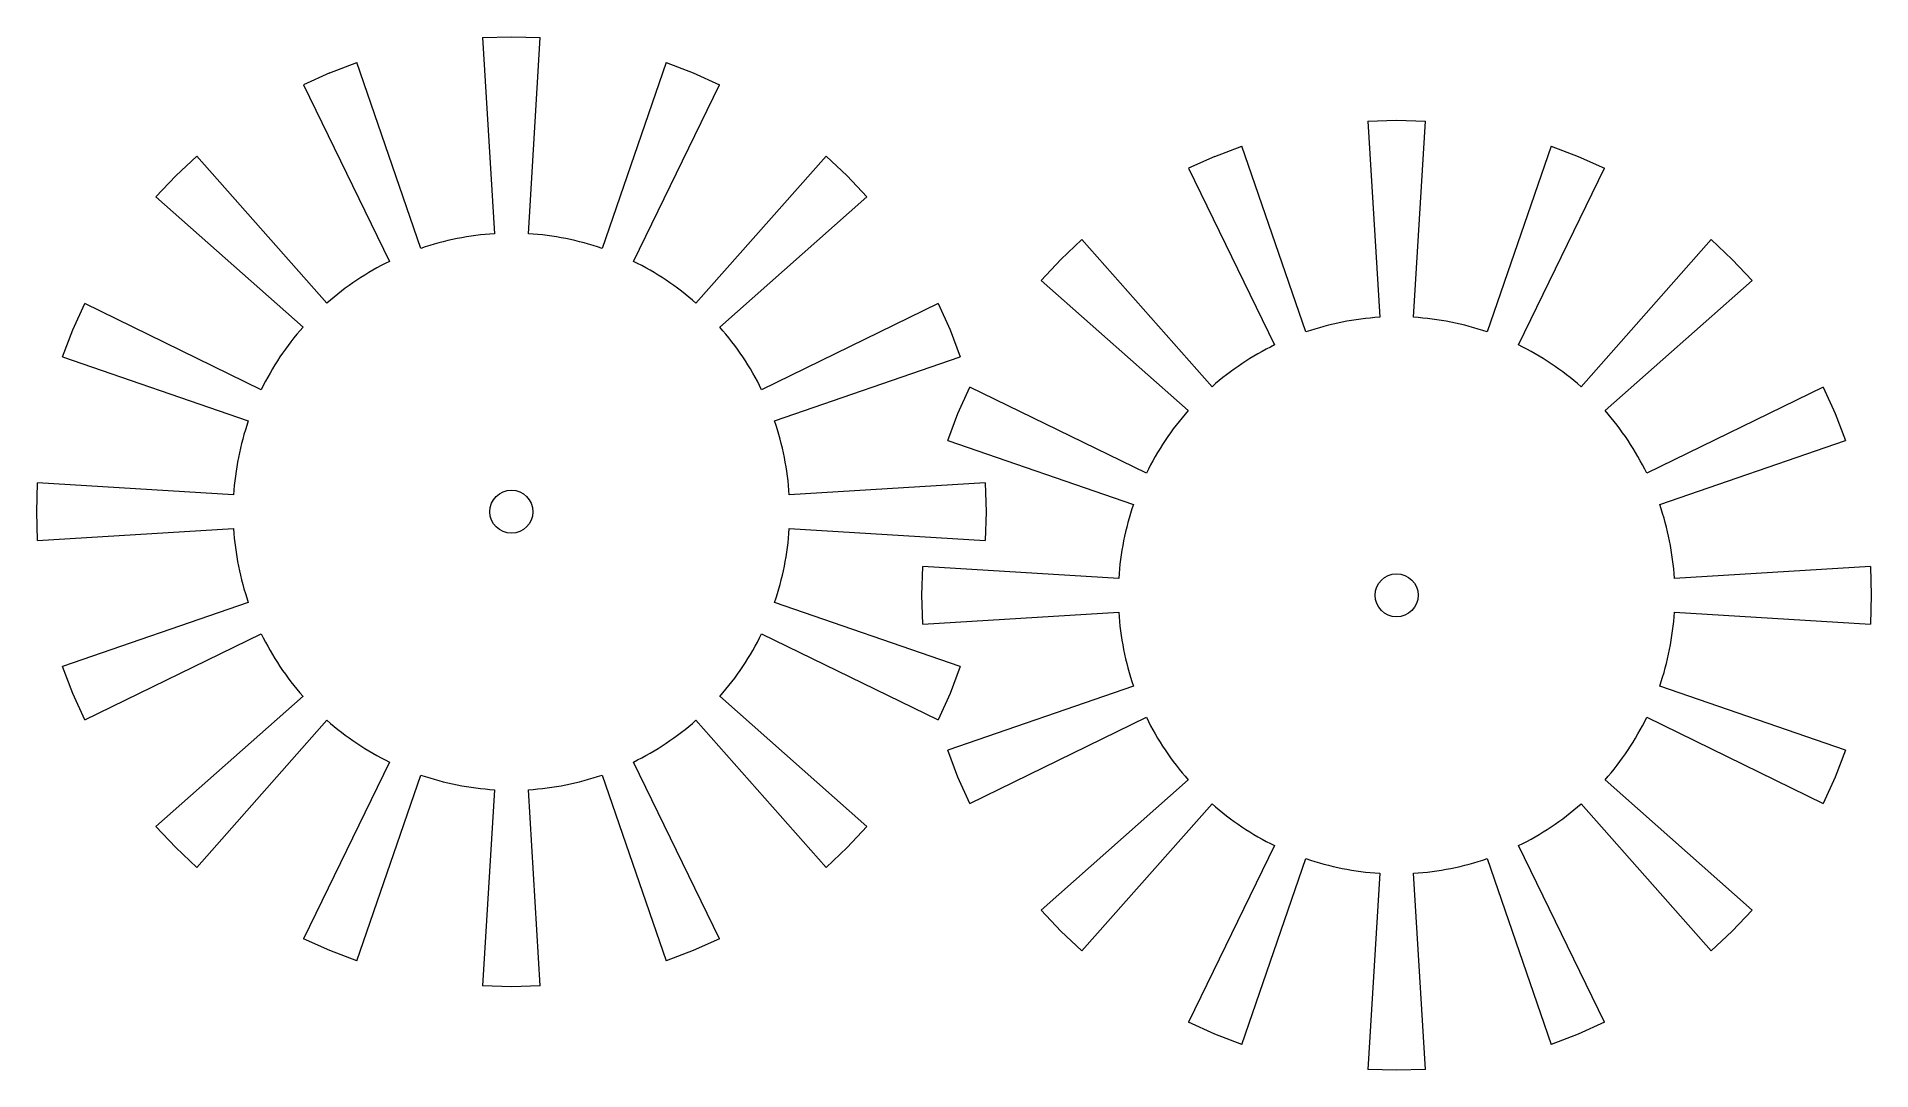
# Model space of a CAD drawing. Header units: inches. Extents: x -1.64 to 4.71, y -1.93 to 1.65.
import ezdxf

# ---------------------------------------------------------------- set-up
doc = ezdxf.new("R2010")
doc.units = ezdxf.units.IN
doc.header["$MEASUREMENT"] = 0

msp = doc.modelspace()

# ---------------------------------------------------------------- linework, layer by layer
at = {"color": 242, "linetype": 'Continuous', "lineweight": 15, "true_color": 0xcd2027}
for p, q in [((-0.1, 1.642), (0, 1.645)), ((-0.1, 1.642), (-0.0586, 0.9627)), ((0, 1.645), (0.1, 1.642)), ((0.0586, 0.9627), (0.1, 1.642)), ((-0.6295, 1.5198), (-0.536, 1.5552)), ((-0.3143, 0.9119), (-0.536, 1.5552)), ((0.536, 1.5552), (0.3143, 0.9119)), ((0.536, 1.5552), (0.6295, 1.5198)), ((-0.6295, 1.5198), (-0.7207, 1.4787)), ((-0.7207, 1.4787), (-0.4226, 0.867)), ((0.4226, 0.867), (0.7207, 1.4787)), ((0.6295, 1.5198), (0.7207, 1.4787)), ((2.9672, 1.3526), (3.0672, 1.3557)), ((2.9672, 1.3526), (3.0086, 0.6734)), ((3.0672, 1.3557), (3.1671, 1.3526)), ((3.1258, 0.6734), (3.1671, 1.3526)), ((-1.1632, 1.1632), (-1.0904, 1.2317)), ((-0.6393, 0.7222), (-1.0904, 1.2317)), ((1.0904, 1.2317), (0.6393, 0.7222)), ((1.0904, 1.2317), (1.1632, 1.1632)), ((2.4377, 1.2305), (2.3465, 1.1894)), ((2.4377, 1.2305), (2.5312, 1.2659)), ((2.7529, 0.6225), (2.5312, 1.2659)), ((3.6032, 1.2659), (3.3814, 0.6225)), ((3.6032, 1.2659), (3.6967, 1.2305)), ((3.6967, 1.2305), (3.7879, 1.1894)), ((-1.2317, 1.0904), (-1.1632, 1.1632)), ((1.1632, 1.1632), (1.2317, 1.0904)), ((2.3465, 1.1894), (2.6446, 0.5777)), ((3.4897, 0.5777), (3.7879, 1.1894)), ((-1.2317, 1.0904), (-0.7222, 0.6393)), ((0.7222, 0.6393), (1.2317, 1.0904)), ((1.904, 0.8739), (1.9768, 0.9424)), ((2.4279, 0.4329), (1.9768, 0.9424)), ((4.1575, 0.9424), (3.7065, 0.4329)), ((4.1575, 0.9424), (4.2304, 0.8739)), ((1.8354, 0.801), (1.904, 0.8739)), ((4.2304, 0.8739), (4.2989, 0.801)), ((1.8354, 0.801), (2.345, 0.35)), ((3.7894, 0.35), (4.2989, 0.801)), ((-1.5198, 0.6295), (-1.4787, 0.7207)), ((-0.867, 0.4226), (-1.4787, 0.7207)), ((1.4787, 0.7207), (0.867, 0.4226)), ((1.4787, 0.7207), (1.5198, 0.6295)), ((-1.5552, 0.536), (-1.5198, 0.6295)), ((1.5198, 0.6295), (1.5552, 0.536)), ((-1.5552, 0.536), (-0.9119, 0.3143)), ((0.9119, 0.3143), (1.5552, 0.536)), ((1.5474, 0.3402), (1.5884, 0.4314)), ((2.2002, 0.1332), (1.5884, 0.4314)), ((4.5459, 0.4314), (3.9342, 0.1332)), ((4.5459, 0.4314), (4.587, 0.3402)), ((1.5119, 0.2467), (1.5474, 0.3402)), ((4.587, 0.3402), (4.6224, 0.2467)), ((1.5119, 0.2467), (2.1553, 0.0249)), ((3.979, 0.0249), (4.6224, 0.2467)), ((-1.645, 0), (-1.642, 0.1)), ((-0.9627, 0.0586), (-1.642, 0.1)), ((1.642, 0.1), (0.9627, 0.0586)), ((1.642, 0.1), (1.645, 0)), ((1.645, 0), (1.642, -0.1)), ((-1.642, -0.1), (-1.645, 0)), ((-1.642, -0.1), (-0.9627, -0.0586)), ((0.9627, -0.0586), (1.642, -0.1)), ((1.4222, -0.2893), (1.4252, -0.1894)), ((2.1045, -0.2307), (1.4252, -0.1894)), ((4.7091, -0.1894), (4.0299, -0.2307)), ((4.7091, -0.1894), (4.7122, -0.2893)), ((-0.9119, -0.3143), (-1.5552, -0.536)), ((1.5552, -0.536), (0.9119, -0.3143)), ((1.4252, -0.3893), (1.4222, -0.2893)), ((4.7122, -0.2893), (4.7091, -0.3893)), ((1.4252, -0.3893), (2.1045, -0.3479)), ((4.0299, -0.3479), (4.7091, -0.3893)), ((-1.4787, -0.7207), (-0.867, -0.4226)), ((0.867, -0.4226), (1.4787, -0.7207)), ((-1.5198, -0.6295), (-1.5552, -0.536)), ((1.5552, -0.536), (1.5198, -0.6295)), ((-1.4787, -0.7207), (-1.5198, -0.6295)), ((1.5198, -0.6295), (1.4787, -0.7207)), ((2.1553, -0.6036), (1.5119, -0.8253)), ((4.6224, -0.8253), (3.979, -0.6036)), ((-0.7222, -0.6393), (-1.2317, -1.0904)), ((1.2317, -1.0904), (0.7222, -0.6393)), ((-1.0904, -1.2317), (-0.6393, -0.7222)), ((0.6393, -0.7222), (1.0904, -1.2317)), ((1.5884, -1.01), (2.2002, -0.7119)), ((3.9342, -0.7119), (4.5459, -1.01)), ((1.5474, -0.9188), (1.5119, -0.8253)), ((4.6224, -0.8253), (4.587, -0.9188)), ((-0.4226, -0.867), (-0.7207, -1.4787)), ((0.7207, -1.4787), (0.4226, -0.867)), ((-0.536, -1.5552), (-0.3143, -0.9119)), ((0.3143, -0.9119), (0.536, -1.5552)), ((1.5884, -1.01), (1.5474, -0.9188)), ((2.345, -0.9286), (1.8354, -1.3797)), ((4.2989, -1.3797), (3.7894, -0.9286)), ((4.587, -0.9188), (4.5459, -1.01)), ((-0.0586, -0.9627), (-0.1, -1.642)), ((0.1, -1.642), (0.0586, -0.9627)), ((1.9768, -1.521), (2.4279, -1.0115)), ((3.7065, -1.0115), (4.1575, -1.521)), ((-1.1632, -1.1632), (-1.2317, -1.0904)), ((1.2317, -1.0904), (1.1632, -1.1632)), ((-1.0904, -1.2317), (-1.1632, -1.1632)), ((1.1632, -1.1632), (1.0904, -1.2317)), ((2.6446, -1.1563), (2.3465, -1.768)), ((2.5312, -1.8445), (2.7529, -1.2012)), ((3.3814, -1.2012), (3.6032, -1.8445)), ((3.7879, -1.768), (3.4897, -1.1563)), ((3.0086, -1.252), (2.9672, -1.9313)), ((3.1671, -1.9313), (3.1258, -1.252)), ((1.904, -1.4525), (1.8354, -1.3797)), ((4.2989, -1.3797), (4.2304, -1.4525)), ((1.9768, -1.521), (1.904, -1.4525)), ((4.2304, -1.4525), (4.1575, -1.521)), ((-0.6295, -1.5198), (-0.7207, -1.4787)), ((-0.536, -1.5552), (-0.6295, -1.5198)), ((0.6295, -1.5198), (0.536, -1.5552)), ((0.7207, -1.4787), (0.6295, -1.5198)), ((0, -1.645), (-0.1, -1.642)), ((0.1, -1.642), (0, -1.645)), ((2.4377, -1.8091), (2.3465, -1.768)), ((3.7879, -1.768), (3.6967, -1.8091)), ((2.5312, -1.8445), (2.4377, -1.8091)), ((3.6967, -1.8091), (3.6032, -1.8445)), ((3.0672, -1.9343), (2.9672, -1.9313)), ((3.1671, -1.9313), (3.0672, -1.9343))]:
    msp.add_line(p, q, dxfattribs=at)
for centre in [(0, 0), (3.0672, -0.2893)]:
    msp.add_circle(centre, 0.0747, dxfattribs=at)
for centre, start, end in [((0, 0), 93.48356, 109.01644), ((0, 0), 70.98356, 86.51644), ((0, 0), 115.98356, 131.51644), ((0, 0), 48.48356, 64.01644), ((0, 0), 138.48356, 154.01644), ((0, 0), 25.98356, 41.51644), ((3.0672, -0.2893), 93.48356, 109.01644), ((3.0672, -0.2893), 70.98356, 86.51644), ((3.0672, -0.2893), 115.98356, 131.51644), ((3.0672, -0.2893), 48.48356, 64.01644), ((3.0672, -0.2893), 138.48356, 154.01644), ((3.0672, -0.2893), 25.98356, 41.51644), ((0, 0), 160.98356, 176.51644), ((0, 0), 3.48356, 19.01644), ((3.0672, -0.2893), 160.98356, 176.51644), ((3.0672, -0.2893), 3.48356, 19.01644), ((0, 0), 183.48356, 199.01644), ((0, 0), 340.98356, 356.51644), ((3.0672, -0.2893), 183.48356, 199.01644), ((3.0672, -0.2893), 340.98356, 356.51644), ((0, 0), 205.98356, 221.51644), ((0, 0), 318.48356, 334.01644), ((0, 0), 228.48356, 244.01644), ((0, 0), 295.98356, 311.51644), ((3.0672, -0.2893), 205.98356, 221.51644), ((3.0672, -0.2893), 318.48356, 334.01644), ((0, 0), 250.98356, 266.51644), ((0, 0), 273.48356, 289.01644), ((3.0672, -0.2893), 228.48356, 244.01644), ((3.0672, -0.2893), 295.98356, 311.51644), ((3.0672, -0.2893), 250.98356, 266.51644), ((3.0672, -0.2893), 273.48356, 289.01644)]:
    msp.add_arc(centre, 0.9645, start, end, dxfattribs=at)

doc.saveas('drawing.dxf')
